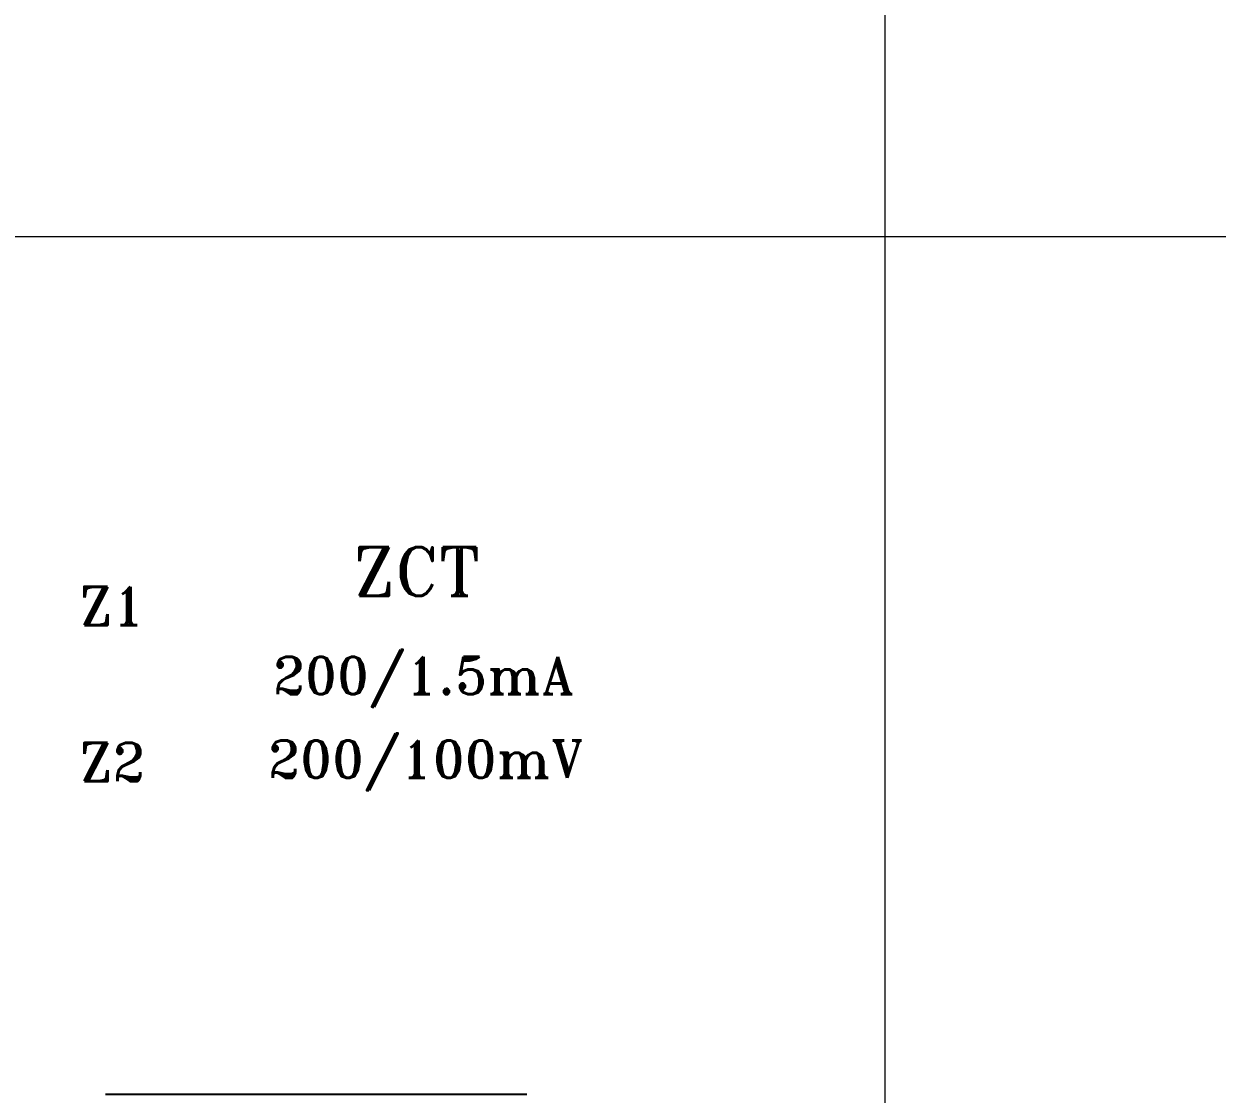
# Model space of a CAD drawing. Header units: millimetres. Extents: x 107 to 2900, y 85 to 3996.
# Drawn here: x 1125.9 to 1228.5, y 2305.6 to 2397.7 of the extents above; entities that cross this region are included whole.
import ezdxf

# ---------------------------------------------------------------- set-up
doc = ezdxf.new("R2010")
doc.units = ezdxf.units.MM
doc.layers.add('70', color=7, linetype='Continuous')
doc.styles.add('STYLE2', font='romant.shx')

# ---------------------------------------------------------------- blocks, each defined once
blk = doc.blocks.new('ㅡㄷㅅㄷㄱㄱ스')
at = {"color": 7, "linetype": 'Continuous'}
blk.add_line((9875.34, 3024.81), (10024.5, 3024.81), dxfattribs=at)

msp = doc.modelspace()

# ---------------------------------------------------------------- linework, layer by layer
at = {"color": 1, "lineweight": 15}
msp.add_line((1310.968, 2379.361), (1013.607, 2379.361), dxfattribs=at)
at = {"layer": '70', "lineweight": 15}
msp.add_line((1199.926, 2084.614), (1199.923, 2430.054), dxfattribs=at)

# ---------------------------------------------------------------- block references
at = {"xscale": 0.2429999999999836, "yscale": 0.2429999999999836, "zscale": 0.2429999999999836}
msp.add_blockref('ㅡㄷㅅㄷㄱㄱ스', (-1266.825, 1570.613), dxfattribs=at)

# ---------------------------------------------------------------- texts
at = {"color": 0, "style": 'STYLE2'}
for s, height, p in [('ZCT', 4.1743, (1154.201, 2348.495)), ('Z1', 3.2947, (1130.661, 2345.977)), ('200/1.5mA', 3.211, (1147.286, 2340.023)), ('200/100mV', 3.211, (1146.858, 2332.837)), ('Z2', 3.2947, (1130.661, 2332.551))]:
    msp.add_text(s, height=height, dxfattribs=at).set_placement(p)

doc.saveas('drawing.dxf')
